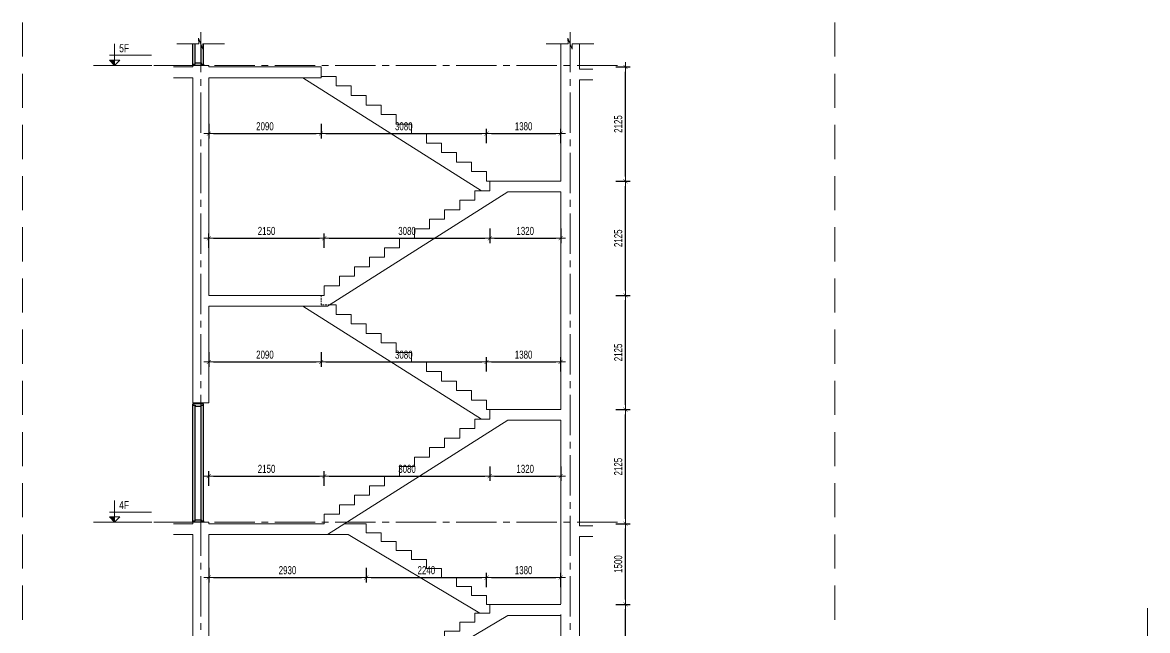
# Model space of a CAD drawing. Header units: millimetres. Extents: x -179076 to 152218, y -28646 to 38481.
# Drawn here: x 126039 to 146980, y -6360 to 4954 of the extents above; entities that cross this region are included whole.
import ezdxf

# ---------------------------------------------------------------- set-up
doc = ezdxf.new("R2010")
doc.units = ezdxf.units.MM
doc.linetypes.add('CENTER2', pattern=[1.125, 0.75, -0.125, 0.125, -0.125])
doc.linetypes.add('HIDDEN2', pattern=[4.7625, 3.175, -1.5875])
doc.layers.get('Defpoints').update_dxf_attribs({"color": 151, "lineweight": 9})
doc.layers.add('A-DOOR', color=4, linetype='Continuous')
doc.layers.add('DOOR', color=4, linetype='Continuous')
for name, color, linetype, lineweight in [('NDC_S_ANNO', 7, 'Continuous', 20), ('NDC_S_AXIS', 5, 'CENTER2', 13), ('NDC_S_CONTINUOUS', 3, 'Continuous', 20), ('NDC_S_DIM', 1, 'Continuous', 15), ('NDC_S_HIDDEN', 8, 'HIDDEN2', 13), ('NDC_S_SLAB', 2, 'Continuous', 20), ('NDC_S_SYMBOL', 1, 'Continuous', 15), ('NDC_S_TEXT SYMBOL', 7, 'Continuous', 20), ('NDC_S_VN TEXT', 7, 'Continuous', 20)]:
    doc.layers.add(name, color=color, linetype=linetype, lineweight=lineweight)
doc.styles.add('NDC_ANNO', font='', dxfattribs={"width": 0.8})
doc.styles.add('NDC_DIM', font='', dxfattribs={"width": 0.75})
doc.styles.get('NDC_ANNO').set_extended_font_data('Dotum')
doc.styles.get('NDC_DIM').set_extended_font_data('Dotum')
doc.dimstyles.new('NDC_dim_60', dxfattribs={"dimscale": 60, "dimtxt": 2.5, "dimasz": 1.5, "dimexe": 1.5, "dimexo": 2.5, "dimgap": 1, "dimtad": 1, "dimdec": 0, "dimzin": 0, "dimdsep": 46, "dimtxsty": 'NDC_DIM', "dimblk": 'DIMMARK', "dimcen": 0.09, "dimdle": 1.2, "dimclrd": 1, "dimclre": 1, "dimclrt": 3, "dimadec": 0, "dimazin": 0, "dimtfac": 1, "dimtdec": 0, "dimtix": 1, "dimtofl": 0, "dimtmove": 0, "dimatfit": 3, "dimfxl": 3, "dimfxlon": 1, "dimtolj": 1, "dimtzin": 0, "dimarcsym": 0})

# ---------------------------------------------------------------- blocks, each defined once
blk = doc.blocks.new('X-SECTION-2$0$X-SEC-DOO2')
at = {"layer": 'A-DOOR'}
for p, q in [((41976, 101972), (41976, 104172)), ((42021, 102017), (42021, 104127)), ((42131, 102017), (42131, 104127)), ((42176, 101972), (42176, 104172))]:
    blk.add_line(p, q, dxfattribs=at)
for points in [[(41976, 104172), (41976, 104147), (42021, 104147), (42021, 104127), (42131, 104127), (42131, 104147), (42176, 104147), (42176, 104172)], [(41976, 101972), (41976, 101997), (42021, 101997), (42021, 102017), (42131, 102017), (42131, 101997), (42176, 101997), (42176, 101972)]]:
    blk.add_lwpolyline(points, close=True, dxfattribs=at)
at = {"layer": 'Defpoints'}
blk.add_line((41976, 104192), (42176, 104192), dxfattribs=at)
blk = doc.blocks.new('kata_block_CT')
at = {"layer": 'NDC_S_ANNO'}
blk.add_hatch(color=3, dxfattribs=at).paths.add_polyline_path([(0, 1.6), (-1.61, 1.6), (0, 0)])
at = {"layer": 'NDC_S_ANNO', "ltscale": 50}
h = blk.add_hatch(dxfattribs=at)
h.set_pattern_fill('ANSI31', color=256, scale=1.406, style=0)
h.paths.add_polyline_path([(0, 1.6), (0, 0), (1.61, 1.6)])
for p, q in [((11.56, 0), (-1.64, 0)), ((-1.59, 3.14), (11.47, 3.14))]:
    blk.add_line(p, q, dxfattribs=at)
for points in [[(0, 6.69), (0, 0)], [(0, 0), (-1.61, 1.6), (0, 1.6)], [(0, 0), (1.61, 1.6), (0, 1.6)]]:
    blk.add_lwpolyline(points, dxfattribs=at)
at = {"layer": 'NDC_S_ANNO', "color": 8, "ltscale": 50}
blk.add_lwpolyline([(0, 0), (-1.61, 1.6), (0, 1.6)], dxfattribs=at)
at = {"layer": 'NDC_S_TEXT SYMBOL', "color": 3, "style": 'NDC_ANNO', "width": 0.8}
blk.add_attdef('CT', (1.41, 4.07), '', height=2.5, dxfattribs=at)
blk = doc.blocks.new('DIMMARK')
at = {"layer": 'NDC_S_DIM', "color": 1}
blk.add_line((-1.5, 0), (1, 0), dxfattribs=at)
at = {"layer": 'NDC_S_DIM', "color": 2, "const_width": 0.1}
blk.add_lwpolyline([(-0.42, -0.42), (0.42, 0.42)], dxfattribs=at)
blk = doc.blocks.new('*D1072')
at = {"layer": 'Defpoints', "color": 0, "transparency": 16777216}
for p in [(134737, -6040), (134737, -6707), (132497, -7374)]:
    blk.add_point(p, dxfattribs=at)
at = {"layer": 'NDC_S_DIM', "color": 1, "lineweight": -2, "transparency": 16777216}
for p, q in [((132497, -6887), (132497, -6617)), ((134737, -6527), (134737, -6797)), ((132587, -6707), (134647, -6707))]:
    blk.add_line(p, q, dxfattribs=at)
at = {"layer": 'NDC_S_DIM', "color": 1, "lineweight": -2, "transparency": 16777216, "xscale": 90, "yscale": 90, "zscale": 90, "rotation": 180}
blk.add_blockref('DIMMARK', (132497, -6707), dxfattribs=at)
at = {"layer": 'NDC_S_DIM', "color": 1, "lineweight": -2, "transparency": 16777216, "xscale": 90, "yscale": 90, "zscale": 90}
blk.add_blockref('DIMMARK', (134737, -6707), dxfattribs=at)
at = {"layer": 'NDC_S_DIM', "color": 3, "transparency": 16777216, "insert": (133617, -6572), "char_height": 150, "attachment_point": 5, "style": 'NDC_DIM'}
blk.add_mtext('\\A1;2240', dxfattribs=at)
blk = doc.blocks.new('*D1073')
at = {"layer": 'Defpoints', "color": 0, "transparency": 16777216}
for p in [(134737, -6040), (136057, -6083), (136057, -6707)]:
    blk.add_point(p, dxfattribs=at)
at = {"layer": 'NDC_S_DIM', "color": 1, "lineweight": -2, "transparency": 16777216}
for p, q in [((134737, -6527), (134737, -6797)), ((136057, -6527), (136057, -6797)), ((134827, -6707), (135967, -6707))]:
    blk.add_line(p, q, dxfattribs=at)
at = {"layer": 'NDC_S_DIM', "color": 1, "lineweight": -2, "transparency": 16777216, "xscale": 90, "yscale": 90, "zscale": 90, "rotation": 180}
blk.add_blockref('DIMMARK', (134737, -6707), dxfattribs=at)
at = {"layer": 'NDC_S_DIM', "color": 1, "lineweight": -2, "transparency": 16777216, "xscale": 90, "yscale": 90, "zscale": 90}
blk.add_blockref('DIMMARK', (136057, -6707), dxfattribs=at)
at = {"layer": 'NDC_S_DIM', "color": 3, "transparency": 16777216, "insert": (135397, -6572), "char_height": 150, "attachment_point": 5, "style": 'NDC_DIM'}
blk.add_mtext('\\A1;1320', dxfattribs=at)
blk = doc.blocks.new('*D1074')
at = {"layer": 'Defpoints', "color": 0, "transparency": 16777216}
for p in [(129507, -4374), (132437, -4374), (132437, -5374)]:
    blk.add_point(p, dxfattribs=at)
at = {"layer": 'NDC_S_DIM', "color": 1, "lineweight": -2, "transparency": 16777216}
for p, q in [((129507, -5194), (129507, -5464)), ((132437, -5194), (132437, -5464)), ((129597, -5374), (132347, -5374))]:
    blk.add_line(p, q, dxfattribs=at)
at = {"layer": 'NDC_S_DIM', "color": 1, "lineweight": -2, "transparency": 16777216, "xscale": 90, "yscale": 90, "zscale": 90, "rotation": 180}
blk.add_blockref('DIMMARK', (129507, -5374), dxfattribs=at)
at = {"layer": 'NDC_S_DIM', "color": 1, "lineweight": -2, "transparency": 16777216, "xscale": 90, "yscale": 90, "zscale": 90}
blk.add_blockref('DIMMARK', (132437, -5374), dxfattribs=at)
at = {"layer": 'NDC_S_DIM', "color": 3, "transparency": 16777216, "insert": (130972, -5239), "char_height": 150, "attachment_point": 5, "style": 'NDC_DIM'}
blk.add_mtext('\\A1;2930', dxfattribs=at)
blk = doc.blocks.new('*D1075')
at = {"layer": 'Defpoints', "color": 0, "transparency": 16777216}
for p in [(132437, -4374), (134677, -5374), (134677, -5874)]:
    blk.add_point(p, dxfattribs=at)
at = {"layer": 'NDC_S_DIM', "color": 1, "lineweight": -2, "transparency": 16777216}
for p, q in [((132437, -5194), (132437, -5464)), ((132527, -5374), (134587, -5374)), ((134677, -5554), (134677, -5284))]:
    blk.add_line(p, q, dxfattribs=at)
at = {"layer": 'NDC_S_DIM', "color": 1, "lineweight": -2, "transparency": 16777216, "xscale": 90, "yscale": 90, "zscale": 90, "rotation": 180}
blk.add_blockref('DIMMARK', (132437, -5374), dxfattribs=at)
at = {"layer": 'NDC_S_DIM', "color": 1, "lineweight": -2, "transparency": 16777216, "xscale": 90, "yscale": 90, "zscale": 90}
blk.add_blockref('DIMMARK', (134677, -5374), dxfattribs=at)
at = {"layer": 'NDC_S_DIM', "color": 3, "transparency": 16777216, "insert": (133557, -5239), "char_height": 150, "attachment_point": 5, "style": 'NDC_DIM'}
blk.add_mtext('\\A1;2240', dxfattribs=at)
blk = doc.blocks.new('*D1076')
at = {"layer": 'Defpoints', "color": 0, "transparency": 16777216}
for p in [(136057, -5374), (134677, -5874), (136057, -5874)]:
    blk.add_point(p, dxfattribs=at)
at = {"layer": 'NDC_S_DIM', "color": 1, "lineweight": -2, "transparency": 16777216}
for p, q in [((134677, -5554), (134677, -5284)), ((134767, -5374), (135967, -5374)), ((136057, -5554), (136057, -5284))]:
    blk.add_line(p, q, dxfattribs=at)
at = {"layer": 'NDC_S_DIM', "color": 1, "lineweight": -2, "transparency": 16777216, "xscale": 90, "yscale": 90, "zscale": 90, "rotation": 180}
blk.add_blockref('DIMMARK', (134677, -5374), dxfattribs=at)
at = {"layer": 'NDC_S_DIM', "color": 1, "lineweight": -2, "transparency": 16777216, "xscale": 90, "yscale": 90, "zscale": 90}
blk.add_blockref('DIMMARK', (136057, -5374), dxfattribs=at)
at = {"layer": 'NDC_S_DIM', "color": 3, "transparency": 16777216, "insert": (135367, -5239), "char_height": 150, "attachment_point": 5, "style": 'NDC_DIM'}
blk.add_mtext('\\A1;1380', dxfattribs=at)
blk = doc.blocks.new('*D1077')
at = {"layer": 'Defpoints', "color": 0, "transparency": 16777216}
for p in [(131657, -3488), (129507, -4374), (131657, -4374)]:
    blk.add_point(p, dxfattribs=at)
at = {"layer": 'NDC_S_DIM', "color": 1, "lineweight": -2, "transparency": 16777216}
for p, q in [((129507, -3668), (129507, -3398)), ((129597, -3488), (131567, -3488)), ((131657, -3668), (131657, -3398))]:
    blk.add_line(p, q, dxfattribs=at)
at = {"layer": 'NDC_S_DIM', "color": 1, "lineweight": -2, "transparency": 16777216, "xscale": 90, "yscale": 90, "zscale": 90, "rotation": 180}
blk.add_blockref('DIMMARK', (129507, -3488), dxfattribs=at)
at = {"layer": 'NDC_S_DIM', "color": 1, "lineweight": -2, "transparency": 16777216, "xscale": 90, "yscale": 90, "zscale": 90}
blk.add_blockref('DIMMARK', (131657, -3488), dxfattribs=at)
at = {"layer": 'NDC_S_DIM', "color": 3, "transparency": 16777216, "insert": (130582, -3353), "char_height": 150, "attachment_point": 5, "style": 'NDC_DIM'}
blk.add_mtext('\\A1;2150', dxfattribs=at)
blk = doc.blocks.new('*D1078')
at = {"layer": 'Defpoints', "color": 0, "transparency": 16777216}
for p in [(134737, -2426), (134737, -3488), (131657, -4374)]:
    blk.add_point(p, dxfattribs=at)
at = {"layer": 'NDC_S_DIM', "color": 1, "lineweight": -2, "transparency": 16777216}
for p, q in [((134737, -3308), (134737, -3578)), ((131657, -3668), (131657, -3398)), ((131747, -3488), (134647, -3488))]:
    blk.add_line(p, q, dxfattribs=at)
at = {"layer": 'NDC_S_DIM', "color": 1, "lineweight": -2, "transparency": 16777216, "xscale": 90, "yscale": 90, "zscale": 90, "rotation": 180}
blk.add_blockref('DIMMARK', (131657, -3488), dxfattribs=at)
at = {"layer": 'NDC_S_DIM', "color": 1, "lineweight": -2, "transparency": 16777216, "xscale": 90, "yscale": 90, "zscale": 90}
blk.add_blockref('DIMMARK', (134737, -3488), dxfattribs=at)
at = {"layer": 'NDC_S_DIM', "color": 3, "transparency": 16777216, "insert": (133197, -3353), "char_height": 150, "attachment_point": 5, "style": 'NDC_DIM'}
blk.add_mtext('\\A1;3080', dxfattribs=at)
blk = doc.blocks.new('*D1079')
at = {"layer": 'Defpoints', "color": 0, "transparency": 16777216}
for p in [(134737, -2426), (136057, -2449), (136057, -3488)]:
    blk.add_point(p, dxfattribs=at)
at = {"layer": 'NDC_S_DIM', "color": 1, "lineweight": -2, "transparency": 16777216}
for p, q in [((134737, -3308), (134737, -3578)), ((136057, -3308), (136057, -3578)), ((134827, -3488), (135967, -3488))]:
    blk.add_line(p, q, dxfattribs=at)
at = {"layer": 'NDC_S_DIM', "color": 1, "lineweight": -2, "transparency": 16777216, "xscale": 90, "yscale": 90, "zscale": 90, "rotation": 180}
blk.add_blockref('DIMMARK', (134737, -3488), dxfattribs=at)
at = {"layer": 'NDC_S_DIM', "color": 1, "lineweight": -2, "transparency": 16777216, "xscale": 90, "yscale": 90, "zscale": 90}
blk.add_blockref('DIMMARK', (136057, -3488), dxfattribs=at)
at = {"layer": 'NDC_S_DIM', "color": 3, "transparency": 16777216, "insert": (135397, -3353), "char_height": 150, "attachment_point": 5, "style": 'NDC_DIM'}
blk.add_mtext('\\A1;1320', dxfattribs=at)
blk = doc.blocks.new('*D1080')
at = {"layer": 'Defpoints', "color": 0, "transparency": 16777216}
for p in [(129507, -124), (131597, -124), (131597, -1363)]:
    blk.add_point(p, dxfattribs=at)
at = {"layer": 'NDC_S_DIM', "color": 1, "lineweight": -2, "transparency": 16777216}
for p, q in [((129507, -1183), (129507, -1453)), ((131597, -1183), (131597, -1453)), ((129597, -1363), (131507, -1363))]:
    blk.add_line(p, q, dxfattribs=at)
at = {"layer": 'NDC_S_DIM', "color": 1, "lineweight": -2, "transparency": 16777216, "xscale": 90, "yscale": 90, "zscale": 90, "rotation": 180}
blk.add_blockref('DIMMARK', (129507, -1363), dxfattribs=at)
at = {"layer": 'NDC_S_DIM', "color": 1, "lineweight": -2, "transparency": 16777216, "xscale": 90, "yscale": 90, "zscale": 90}
blk.add_blockref('DIMMARK', (131597, -1363), dxfattribs=at)
at = {"layer": 'NDC_S_DIM', "color": 3, "transparency": 16777216, "insert": (130552, -1228), "char_height": 150, "attachment_point": 5, "style": 'NDC_DIM'}
blk.add_mtext('\\A1;2090', dxfattribs=at)
blk = doc.blocks.new('*D1081')
at = {"layer": 'Defpoints', "color": 0, "transparency": 16777216}
for p in [(131597, -124), (134677, -1363), (134677, -2249)]:
    blk.add_point(p, dxfattribs=at)
at = {"layer": 'NDC_S_DIM', "color": 1, "lineweight": -2, "transparency": 16777216}
for p, q in [((131597, -1183), (131597, -1453)), ((131687, -1363), (134587, -1363)), ((134677, -1543), (134677, -1273))]:
    blk.add_line(p, q, dxfattribs=at)
at = {"layer": 'NDC_S_DIM', "color": 1, "lineweight": -2, "transparency": 16777216, "xscale": 90, "yscale": 90, "zscale": 90, "rotation": 180}
blk.add_blockref('DIMMARK', (131597, -1363), dxfattribs=at)
at = {"layer": 'NDC_S_DIM', "color": 1, "lineweight": -2, "transparency": 16777216, "xscale": 90, "yscale": 90, "zscale": 90}
blk.add_blockref('DIMMARK', (134677, -1363), dxfattribs=at)
at = {"layer": 'NDC_S_DIM', "color": 3, "transparency": 16777216, "insert": (133137, -1228), "char_height": 150, "attachment_point": 5, "style": 'NDC_DIM'}
blk.add_mtext('\\A1;3080', dxfattribs=at)
blk = doc.blocks.new('*D1082')
at = {"layer": 'Defpoints', "color": 0, "transparency": 16777216}
for p in [(136057, -1363), (134677, -2249), (136057, -2249)]:
    blk.add_point(p, dxfattribs=at)
at = {"layer": 'NDC_S_DIM', "color": 1, "lineweight": -2, "transparency": 16777216}
for p, q in [((134677, -1543), (134677, -1273)), ((134767, -1363), (135967, -1363)), ((136057, -1543), (136057, -1273))]:
    blk.add_line(p, q, dxfattribs=at)
at = {"layer": 'NDC_S_DIM', "color": 1, "lineweight": -2, "transparency": 16777216, "xscale": 90, "yscale": 90, "zscale": 90, "rotation": 180}
blk.add_blockref('DIMMARK', (134677, -1363), dxfattribs=at)
at = {"layer": 'NDC_S_DIM', "color": 1, "lineweight": -2, "transparency": 16777216, "xscale": 90, "yscale": 90, "zscale": 90}
blk.add_blockref('DIMMARK', (136057, -1363), dxfattribs=at)
at = {"layer": 'NDC_S_DIM', "color": 3, "transparency": 16777216, "insert": (135367, -1228), "char_height": 150, "attachment_point": 5, "style": 'NDC_DIM'}
blk.add_mtext('\\A1;1380', dxfattribs=at)
blk = doc.blocks.new('*D1083')
at = {"layer": 'Defpoints', "color": 0, "transparency": 16777216}
for p in [(131657, 939), (129507, -124), (131657, -124)]:
    blk.add_point(p, dxfattribs=at)
at = {"layer": 'NDC_S_DIM', "color": 1, "lineweight": -2, "transparency": 16777216}
for p, q in [((129507, 759), (129507, 1029)), ((129597, 939), (131567, 939)), ((131657, 759), (131657, 1029))]:
    blk.add_line(p, q, dxfattribs=at)
at = {"layer": 'NDC_S_DIM', "color": 1, "lineweight": -2, "transparency": 16777216, "xscale": 90, "yscale": 90, "zscale": 90, "rotation": 180}
blk.add_blockref('DIMMARK', (129507, 939), dxfattribs=at)
at = {"layer": 'NDC_S_DIM', "color": 1, "lineweight": -2, "transparency": 16777216, "xscale": 90, "yscale": 90, "zscale": 90}
blk.add_blockref('DIMMARK', (131657, 939), dxfattribs=at)
at = {"layer": 'NDC_S_DIM', "color": 3, "transparency": 16777216, "insert": (130582, 1074), "char_height": 150, "attachment_point": 5, "style": 'NDC_DIM'}
blk.add_mtext('\\A1;2150', dxfattribs=at)
blk = doc.blocks.new('*D1084')
at = {"layer": 'Defpoints', "color": 0, "transparency": 16777216}
for p in [(134737, 1824), (134737, 939), (131657, -124)]:
    blk.add_point(p, dxfattribs=at)
at = {"layer": 'NDC_S_DIM', "color": 1, "lineweight": -2, "transparency": 16777216}
for p, q in [((134737, 1119), (134737, 849)), ((131657, 759), (131657, 1029)), ((131747, 939), (134647, 939))]:
    blk.add_line(p, q, dxfattribs=at)
at = {"layer": 'NDC_S_DIM', "color": 1, "lineweight": -2, "transparency": 16777216, "xscale": 90, "yscale": 90, "zscale": 90, "rotation": 180}
blk.add_blockref('DIMMARK', (131657, 939), dxfattribs=at)
at = {"layer": 'NDC_S_DIM', "color": 1, "lineweight": -2, "transparency": 16777216, "xscale": 90, "yscale": 90, "zscale": 90}
blk.add_blockref('DIMMARK', (134737, 939), dxfattribs=at)
at = {"layer": 'NDC_S_DIM', "color": 3, "transparency": 16777216, "insert": (133197, 1074), "char_height": 150, "attachment_point": 5, "style": 'NDC_DIM'}
blk.add_mtext('\\A1;3080', dxfattribs=at)
blk = doc.blocks.new('*D1085')
at = {"layer": 'Defpoints', "color": 0, "transparency": 16777216}
for p in [(134737, 1824), (136057, 1801), (136057, 939)]:
    blk.add_point(p, dxfattribs=at)
at = {"layer": 'NDC_S_DIM', "color": 1, "lineweight": -2, "transparency": 16777216}
for p, q in [((134737, 1119), (134737, 849)), ((136057, 1119), (136057, 849)), ((134827, 939), (135967, 939))]:
    blk.add_line(p, q, dxfattribs=at)
at = {"layer": 'NDC_S_DIM', "color": 1, "lineweight": -2, "transparency": 16777216, "xscale": 90, "yscale": 90, "zscale": 90, "rotation": 180}
blk.add_blockref('DIMMARK', (134737, 939), dxfattribs=at)
at = {"layer": 'NDC_S_DIM', "color": 1, "lineweight": -2, "transparency": 16777216, "xscale": 90, "yscale": 90, "zscale": 90}
blk.add_blockref('DIMMARK', (136057, 939), dxfattribs=at)
at = {"layer": 'NDC_S_DIM', "color": 3, "transparency": 16777216, "insert": (135397, 1074), "char_height": 150, "attachment_point": 5, "style": 'NDC_DIM'}
blk.add_mtext('\\A1;1320', dxfattribs=at)
blk = doc.blocks.new('*D1086')
at = {"layer": 'Defpoints', "color": 0, "transparency": 16777216}
for p in [(129507, 4126), (131597, 4126), (131597, 2887)]:
    blk.add_point(p, dxfattribs=at)
at = {"layer": 'NDC_S_DIM', "color": 1, "lineweight": -2, "transparency": 16777216}
for p, q in [((129507, 3067), (129507, 2797)), ((131597, 3067), (131597, 2797)), ((129597, 2887), (131507, 2887))]:
    blk.add_line(p, q, dxfattribs=at)
at = {"layer": 'NDC_S_DIM', "color": 1, "lineweight": -2, "transparency": 16777216, "xscale": 90, "yscale": 90, "zscale": 90, "rotation": 180}
blk.add_blockref('DIMMARK', (129507, 2887), dxfattribs=at)
at = {"layer": 'NDC_S_DIM', "color": 1, "lineweight": -2, "transparency": 16777216, "xscale": 90, "yscale": 90, "zscale": 90}
blk.add_blockref('DIMMARK', (131597, 2887), dxfattribs=at)
at = {"layer": 'NDC_S_DIM', "color": 3, "transparency": 16777216, "insert": (130552, 3022), "char_height": 150, "attachment_point": 5, "style": 'NDC_DIM'}
blk.add_mtext('\\A1;2090', dxfattribs=at)
blk = doc.blocks.new('*D1087')
at = {"layer": 'Defpoints', "color": 0, "transparency": 16777216}
for p in [(131597, 4126), (134677, 2887), (134677, 2001)]:
    blk.add_point(p, dxfattribs=at)
at = {"layer": 'NDC_S_DIM', "color": 1, "lineweight": -2, "transparency": 16777216}
for p, q in [((131597, 3067), (131597, 2797)), ((134677, 2707), (134677, 2977)), ((131687, 2887), (134587, 2887))]:
    blk.add_line(p, q, dxfattribs=at)
at = {"layer": 'NDC_S_DIM', "color": 1, "lineweight": -2, "transparency": 16777216, "xscale": 90, "yscale": 90, "zscale": 90, "rotation": 180}
blk.add_blockref('DIMMARK', (131597, 2887), dxfattribs=at)
at = {"layer": 'NDC_S_DIM', "color": 1, "lineweight": -2, "transparency": 16777216, "xscale": 90, "yscale": 90, "zscale": 90}
blk.add_blockref('DIMMARK', (134677, 2887), dxfattribs=at)
at = {"layer": 'NDC_S_DIM', "color": 3, "transparency": 16777216, "insert": (133137, 3022), "char_height": 150, "attachment_point": 5, "style": 'NDC_DIM'}
blk.add_mtext('\\A1;3080', dxfattribs=at)
blk = doc.blocks.new('*D1088')
at = {"layer": 'Defpoints', "color": 0, "transparency": 16777216}
for p in [(136057, 2887), (134677, 2001), (136057, 2001)]:
    blk.add_point(p, dxfattribs=at)
at = {"layer": 'NDC_S_DIM', "color": 1, "lineweight": -2, "transparency": 16777216}
for p, q in [((134677, 2707), (134677, 2977)), ((136057, 2707), (136057, 2977)), ((134767, 2887), (135967, 2887))]:
    blk.add_line(p, q, dxfattribs=at)
at = {"layer": 'NDC_S_DIM', "color": 1, "lineweight": -2, "transparency": 16777216, "xscale": 90, "yscale": 90, "zscale": 90, "rotation": 180}
blk.add_blockref('DIMMARK', (134677, 2887), dxfattribs=at)
at = {"layer": 'NDC_S_DIM', "color": 1, "lineweight": -2, "transparency": 16777216, "xscale": 90, "yscale": 90, "zscale": 90}
blk.add_blockref('DIMMARK', (136057, 2887), dxfattribs=at)
at = {"layer": 'NDC_S_DIM', "color": 3, "transparency": 16777216, "insert": (135367, 3022), "char_height": 150, "attachment_point": 5, "style": 'NDC_DIM'}
blk.add_mtext('\\A1;1380', dxfattribs=at)
blk = doc.blocks.new('*D1310')
at = {"layer": 'Defpoints', "color": 0, "transparency": 16777216}
for p in [(134677, -5874), (137263, -5874), (132497, -7374)]:
    blk.add_point(p, dxfattribs=at)
at = {"layer": 'NDC_S_DIM', "color": 1, "lineweight": -2, "transparency": 16777216}
for p, q in [((137083, -5874), (137353, -5874)), ((137263, -7284), (137263, -5964)), ((137083, -7374), (137353, -7374))]:
    blk.add_line(p, q, dxfattribs=at)
at = {"layer": 'NDC_S_DIM', "color": 1, "lineweight": -2, "transparency": 16777216, "xscale": 90, "yscale": 90, "zscale": 90}
for p, rotation in [((137263, -5874), 90), ((137263, -7374), 270)]:
    blk.add_blockref('DIMMARK', p, dxfattribs=dict(at, rotation=rotation))
at = {"layer": 'NDC_S_DIM', "color": 3, "transparency": 16777216, "insert": (137128, -6624), "char_height": 150, "attachment_point": 5, "rotation": 90, "style": 'NDC_DIM'}
blk.add_mtext('\\A1;1500', dxfattribs=at)
blk = doc.blocks.new('*D1311')
at = {"layer": 'Defpoints', "color": 0, "transparency": 16777216}
for p in [(131657, -4374), (137263, -4374), (134677, -5874)]:
    blk.add_point(p, dxfattribs=at)
at = {"layer": 'NDC_S_DIM', "color": 1, "lineweight": -2, "transparency": 16777216}
for p, q in [((137083, -4374), (137353, -4374)), ((137263, -5784), (137263, -4464)), ((137083, -5874), (137353, -5874))]:
    blk.add_line(p, q, dxfattribs=at)
at = {"layer": 'NDC_S_DIM', "color": 1, "lineweight": -2, "transparency": 16777216, "xscale": 90, "yscale": 90, "zscale": 90}
for p, rotation in [((137263, -4374), 90), ((137263, -5874), 270)]:
    blk.add_blockref('DIMMARK', p, dxfattribs=dict(at, rotation=rotation))
at = {"layer": 'NDC_S_DIM', "color": 3, "transparency": 16777216, "insert": (137128, -5124), "char_height": 150, "attachment_point": 5, "rotation": 90, "style": 'NDC_DIM'}
blk.add_mtext('\\A1;1500', dxfattribs=at)
blk = doc.blocks.new('*D1312')
at = {"layer": 'Defpoints', "color": 0, "transparency": 16777216}
for p in [(134677, -2249), (137263, -2249), (131657, -4374)]:
    blk.add_point(p, dxfattribs=at)
at = {"layer": 'NDC_S_DIM', "color": 1, "lineweight": -2, "transparency": 16777216}
for p, q in [((137083, -2249), (137353, -2249)), ((137263, -4284), (137263, -2339)), ((137083, -4374), (137353, -4374))]:
    blk.add_line(p, q, dxfattribs=at)
at = {"layer": 'NDC_S_DIM', "color": 1, "lineweight": -2, "transparency": 16777216, "xscale": 90, "yscale": 90, "zscale": 90}
for p, rotation in [((137263, -2249), 90), ((137263, -4374), 270)]:
    blk.add_blockref('DIMMARK', p, dxfattribs=dict(at, rotation=rotation))
at = {"layer": 'NDC_S_DIM', "color": 3, "transparency": 16777216, "insert": (137128, -3311), "char_height": 150, "attachment_point": 5, "rotation": 90, "style": 'NDC_DIM'}
blk.add_mtext('\\A1;2125', dxfattribs=at)
blk = doc.blocks.new('*D1313')
at = {"layer": 'Defpoints', "color": 0, "transparency": 16777216}
for p in [(131657, -124), (137263, -124), (134677, -2249)]:
    blk.add_point(p, dxfattribs=at)
at = {"layer": 'NDC_S_DIM', "color": 1, "lineweight": -2, "transparency": 16777216}
for p, q in [((137083, -124), (137353, -124)), ((137263, -2159), (137263, -214)), ((137083, -2249), (137353, -2249))]:
    blk.add_line(p, q, dxfattribs=at)
at = {"layer": 'NDC_S_DIM', "color": 1, "lineweight": -2, "transparency": 16777216, "xscale": 90, "yscale": 90, "zscale": 90}
for p, rotation in [((137263, -124), 90), ((137263, -2249), 270)]:
    blk.add_blockref('DIMMARK', p, dxfattribs=dict(at, rotation=rotation))
at = {"layer": 'NDC_S_DIM', "color": 3, "transparency": 16777216, "insert": (137128, -1186), "char_height": 150, "attachment_point": 5, "rotation": 90, "style": 'NDC_DIM'}
blk.add_mtext('\\A1;2125', dxfattribs=at)
blk = doc.blocks.new('*D1314')
at = {"layer": 'Defpoints', "color": 0, "transparency": 16777216}
for p in [(134677, 2001), (137263, 2001), (131657, -124)]:
    blk.add_point(p, dxfattribs=at)
at = {"layer": 'NDC_S_DIM', "color": 1, "lineweight": -2, "transparency": 16777216}
for p, q in [((137083, 2001), (137353, 2001)), ((137263, -34), (137263, 1911)), ((137083, -124), (137353, -124))]:
    blk.add_line(p, q, dxfattribs=at)
at = {"layer": 'NDC_S_DIM', "color": 1, "lineweight": -2, "transparency": 16777216, "xscale": 90, "yscale": 90, "zscale": 90}
for p, rotation in [((137263, 2001), 90), ((137263, -124), 270)]:
    blk.add_blockref('DIMMARK', p, dxfattribs=dict(at, rotation=rotation))
at = {"layer": 'NDC_S_DIM', "color": 3, "transparency": 16777216, "insert": (137128, 939), "char_height": 150, "attachment_point": 5, "rotation": 90, "style": 'NDC_DIM'}
blk.add_mtext('\\A1;2125', dxfattribs=at)
blk = doc.blocks.new('*D1315')
at = {"layer": 'Defpoints', "color": 0, "transparency": 16777216}
for p in [(131597, 4126), (137263, 4126), (134677, 2001)]:
    blk.add_point(p, dxfattribs=at)
at = {"layer": 'NDC_S_DIM', "color": 1, "lineweight": -2, "transparency": 16777216}
for p, q in [((137083, 4126), (137353, 4126)), ((137263, 2091), (137263, 4036)), ((137083, 2001), (137353, 2001))]:
    blk.add_line(p, q, dxfattribs=at)
at = {"layer": 'NDC_S_DIM', "color": 1, "lineweight": -2, "transparency": 16777216, "xscale": 90, "yscale": 90, "zscale": 90}
for p, rotation in [((137263, 4126), 90), ((137263, 2001), 270)]:
    blk.add_blockref('DIMMARK', p, dxfattribs=dict(at, rotation=rotation))
at = {"layer": 'NDC_S_DIM', "color": 3, "transparency": 16777216, "insert": (137128, 3064), "char_height": 150, "attachment_point": 5, "rotation": 90, "style": 'NDC_DIM'}
blk.add_mtext('\\A1;2125', dxfattribs=at)

msp = doc.modelspace()

# ---------------------------------------------------------------- linework, layer by layer
at = {"layer": 'A-DOOR'}
for p, q in [((129207.4, 4156.2), (129207.4, 4559.6)), ((129252.4, 4201.2), (129252.4, 4559.6)), ((129362.4, 4201.2), (129362.4, 4547.1)), ((129407.4, 4156.2), (129407.4, 4559.6))]:
    msp.add_line(p, q, dxfattribs=at)
msp.add_lwpolyline([(129207.4, 4156.2), (129207.4, 4181.2), (129252.4, 4181.2), (129252.4, 4201.2), (129362.4, 4201.2), (129362.4, 4181.2), (129407.4, 4181.2), (129407.4, 4156.2)], close=True, dxfattribs=at)
at = {"layer": 'NDC_S_AXIS', "ltscale": 1000}
for p, q in [((129357.4, 4776.6), (129357.4, -27900.1)), ((136232.4, 4776.6), (136232.4, -27900.1)), ((137112, 4156.2), (127350.6, 4156.2)), ((137112, -4343.8), (127350.6, -4343.8)), ((146979.9, -25703.9), (146979.9, -5941.9))]:
    msp.add_line(p, q, dxfattribs=at)
at = {"layer": 'NDC_S_CONTINUOUS'}
for p, q in [((134583.3, 1824.1), (131259.5, 3926.2)), ((134583.3, -2425.9), (131259.5, -323.8)), ((131715.4, -4573.8), (132102.7, -4573.8)), ((134550.7, -6040.4), (132102.1, -4573.8))]:
    msp.add_line(p, q, dxfattribs=at)
for points in [[(134737.4, 2001.2), (134677.4, 2001.2), (134677.4, 2178.3), (134397.4, 2178.3), (134397.4, 2355.4), (134117.4, 2355.4), (134117.4, 2532.5), (133837.4, 2532.5), (133837.4, 2709.6), (133557.4, 2709.6), (133557.4, 2886.6), (133277.4, 2886.6), (133277.4, 3063.7), (132997.4, 3063.7), (132997.4, 3240.8), (132717.4, 3240.8), (132717.4, 3417.9), (132437.4, 3417.9), (132437.4, 3595), (132157.4, 3595), (132157.4, 3772.1), (131877.4, 3772.1), (131877.4, 3949.1), (131597.4, 3949.1)], [(134737.4, -2248.8), (134677.4, -2248.8), (134677.4, -2071.7), (134397.4, -2071.7), (134397.4, -1894.6), (134117.4, -1894.6), (134117.4, -1717.5), (133837.4, -1717.5), (133837.4, -1540.4), (133557.4, -1540.4), (133557.4, -1363.4), (133277.4, -1363.4), (133277.4, -1186.3), (132997.4, -1186.3), (132997.4, -1009.2), (132717.4, -1009.2), (132717.4, -832.1), (132437.4, -832.1), (132437.4, -655), (132157.4, -655), (132157.4, -477.9), (131877.4, -477.9), (131877.4, -300.9), (131751.6, -300.9)], [(134737.4, -5873.8), (134677.4, -5873.8), (134677.4, -5707.1), (134397.4, -5707.1), (134397.4, -5540.4), (134117.4, -5540.4), (134117.4, -5373.8), (133837.4, -5373.8), (133837.4, -5207.1), (133557.4, -5207.1), (133557.4, -5040.4), (133277.4, -5040.4), (133277.4, -4873.8), (132997.4, -4873.8), (132997.4, -4707.1), (132717.4, -4707.1), (132717.4, -4540.4), (132437.4, -4540.4), (132437.4, -4373.8), (132031.6, -4373.8)]]:
    msp.add_lwpolyline(points, dxfattribs=at)
at = {"layer": 'NDC_S_HIDDEN', "ltscale": 200}
for p, q in [((126039.4, 4953.6), (126039.4, -28646.4)), ((141160.9, 4953.6), (141160.9, -28646.4))]:
    msp.add_line(p, q, dxfattribs=at)
at = {"layer": 'NDC_S_HIDDEN', "ltscale": 10}
msp.add_lwpolyline([(131751.6, -300.9), (131597.4, -300.9), (131597.4, -123.8)], dxfattribs=at)
at = {"layer": 'NDC_S_SLAB'}
for p, q in [((136057.4, 4559.6), (136057.4, 2001.2)), ((136407.4, 4559.6), (136407.4, 4086.2)), ((128853.1, 4126.2), (129207.4, 4126.2)), ((129207.4, 4156.2), (129207.4, 4126.2)), ((129507.4, 4156.2), (129207.4, 4156.2)), ((129507.4, 4156.2), (129507.4, 4126.2)), ((129507.4, 4126.2), (131597.4, 4126.2)), ((131597.4, 4126.2), (131597.4, 3926.2)), ((136652.5, 4086.2), (136407.4, 4086.2)), ((128853.1, 3926.2), (129207.4, 3926.2)), ((129207.4, 3926.2), (129207.4, -2123.8)), ((129507.4, 3926.2), (129507.4, -123.8)), ((129507.4, 3926.2), (131597.4, 3926.2)), ((136407.4, 3886.2), (136407.4, -4413.8)), ((136652.5, 3886.2), (136407.4, 3886.2)), ((136057.4, 1801.2), (136057.4, -2248.8)), ((129507.4, -323.8), (129507.4, -2123.8)), ((129207.4, -2123.8), (129507.4, -2123.8)), ((136057.4, -2448.8), (136057.4, -5864.4)), ((128853.1, -4373.8), (129207.4, -4373.8)), ((129207.4, -4343.8), (129207.4, -4373.8)), ((129507.4, -4343.8), (129207.4, -4343.8)), ((129507.4, -4343.8), (129507.4, -4373.8)), ((128853.1, -4573.8), (129207.4, -4573.8)), ((129207.4, -4573.8), (129207.4, -8123.8)), ((129507.4, -4573.8), (129507.4, -7373.8)), ((136652.5, -4413.8), (136407.4, -4413.8)), ((136407.4, -4613.8), (136407.4, -10413.8)), ((136652.5, -4613.8), (136407.4, -4613.8))]:
    msp.add_line(p, q, dxfattribs=at)
for points in [[(129507.4, -123.8), (131657.4, -123.8), (131657.4, 53.3), (131937.4, 53.3), (131937.4, 230.4), (132217.4, 230.4), (132217.4, 407.5), (132497.4, 407.5), (132497.4, 584.6), (132777.4, 584.6), (132777.4, 761.6), (133057.4, 761.6), (133057.4, 938.7), (133337.4, 938.7), (133337.4, 1115.8), (133617.4, 1115.8), (133617.4, 1292.9), (133897.4, 1292.9), (133897.4, 1470), (134177.4, 1470), (134177.4, 1647.1), (134457.4, 1647.1), (134457.4, 1824.1), (134737.4, 1824.1), (134737.4, 2001.2), (136057.4, 2001.2)], [(129507.4, -323.8), (131715.4, -323.8), (135075.4, 1801.2), (136057.4, 1801.2)], [(129507.4, -4373.8), (131657.4, -4373.8), (131657.4, -4196.7), (131937.4, -4196.7), (131937.4, -4019.6), (132217.4, -4019.6), (132217.4, -3842.5), (132497.4, -3842.5), (132497.4, -3665.4), (132777.4, -3665.4), (132777.4, -3488.4), (133057.4, -3488.4), (133057.4, -3311.3), (133337.4, -3311.3), (133337.4, -3134.2), (133617.4, -3134.2), (133617.4, -2957.1), (133897.4, -2957.1), (133897.4, -2780), (134177.4, -2780), (134177.4, -2602.9), (134457.4, -2602.9), (134457.4, -2425.9), (134737.4, -2425.9), (134737.4, -2248.8), (136057.4, -2248.8)], [(129507.4, -4573.8), (131715.4, -4573.8), (135075.4, -2448.8), (136057.4, -2448.8)], [(129507.4, -7373.8), (132497.4, -7373.8), (132497.4, -7207.1), (132777.4, -7207.1), (132777.4, -7040.4), (133057.4, -7040.4), (133057.4, -6873.8), (133337.4, -6873.8), (133337.4, -6707.1), (133617.4, -6707.1), (133617.4, -6540.4), (133897.4, -6540.4), (133897.4, -6373.8), (134177.4, -6373.8), (134177.4, -6207.1), (134457.4, -6207.1), (134457.4, -6040.4), (134737.4, -6040.4), (134737.4, -5873.8), (136057.4, -5873.8)], [(129507.4, -10373.8), (132497.4, -10373.8), (132497.4, -10207.1), (132777.4, -10207.1), (132777.4, -10040.4), (133057.4, -10040.4), (133057.4, -9873.8), (133337.4, -9873.8), (133337.4, -9707.1), (133617.4, -9707.1), (133617.4, -9540.4), (133897.4, -9540.4), (133897.4, -9373.8), (134177.4, -9373.8), (134177.4, -9207.1), (134457.4, -9207.1), (134457.4, -9040.4), (134737.4, -9040.4), (134737.4, -8873.8), (136057.4, -8873.8), (136057.4, -6064.4)], [(129507.4, -7573.8), (132552.2, -7573.8), (135072.2, -6083.2), (136057.4, -6083.2)]]:
    msp.add_lwpolyline(points, dxfattribs=at)
at = {"layer": 'NDC_S_SYMBOL'}
for points in [[(128910, 4559.6), (129319.6, 4559.6), (129317.4, 4659.6), (129397.4, 4459.6), (129395.3, 4559.6), (129801.5, 4559.6)], [(135785, 4559.6), (136194.6, 4559.6), (136192.4, 4659.6), (136272.4, 4459.6), (136270.3, 4559.6), (136676.5, 4559.6)]]:
    msp.add_lwpolyline(points, dxfattribs=at)

# ---------------------------------------------------------------- block references
at = {"layer": 'DOOR'}
msp.add_blockref('X-SECTION-2$0$X-SEC-DOO2', (87231.8, -106315.6), dxfattribs=at)
at = {"layer": 'NDC_S_VN TEXT', "xscale": 60, "yscale": 60, "zscale": 60}
for p, values in [((127754.8, 4156.2), {'CT': '5F'}), ((127754.8, -4343.8), {'CT': '4F'})]:
    msp.add_blockref('kata_block_CT', p, dxfattribs=at).add_auto_attribs(values)

# ---------------------------------------------------------------- dimensions: what is measured, and where the dimension line sits
at = {"layer": 'NDC_S_DIM'}
for base, p1, p2, picture, middle in [((137263.2, 4126.2), (134677.4, 2001.2), (131597.4, 4126.2), '*D1315', (137128.1, 3063.7)), ((137263.2, 2001.2), (131657.4, -123.8), (134677.4, 2001.2), '*D1314', (137128.1, 938.7)), ((137263.2, -123.8), (134677.4, -2248.8), (131657.4, -123.8), '*D1313', (137128.1, -1186.3)), ((137263.2, -2248.8), (131657.4, -4373.8), (134677.4, -2248.8), '*D1312', (137128.1, -3311.3)), ((137263.2, -4373.8), (134677.4, -5873.8), (131657.4, -4373.8), '*D1311', (137128.1, -5123.8)), ((137263.2, -5873.8), (132497.4, -7373.8), (134677.4, -5873.8), '*D1310', (137128.1, -6623.8))]:
    dim = msp.add_linear_dim(base=base, p1=p1, p2=p2, angle=90, dimstyle='NDC_dim_60', override={"dimtmove": 1}, dxfattribs=at)
    dim.commit()
    dim.dimension.update_dxf_attribs({"geometry": picture, "text_midpoint": middle})
for base, p1, p2, picture, middle in [((131597.4, 2886.6), (129507.4, 4126.2), (131597.4, 4126.2), '*D1086', (130552.4, 3021.7)), ((131657.4, 938.7), (129507.4, -123.8), (131657.4, -123.8), '*D1083', (130582.4, 1073.8)), ((131597.4, -1363.4), (129507.4, -123.8), (131597.4, -123.8), '*D1080', (130552.4, -1228.3)), ((131657.4, -3488.4), (129507.4, -4373.8), (131657.4, -4373.8), '*D1077', (130582.4, -3353.3)), ((132437.4, -5373.8), (129507.4, -4373.8), (132437.4, -4373.8), '*D1074', (130972.4, -5238.7))]:
    dim = msp.add_linear_dim(base=base, p1=p1, p2=p2, dimstyle='NDC_dim_60', dxfattribs=at)
    dim.commit()
    dim.dimension.update_dxf_attribs({"geometry": picture, "text_midpoint": middle})
for base, p1, p2, picture, middle in [((134677.4, 2886.6), (131597.4, 4126.2), (134677.4, 2001.2), '*D1087', (133137.4, 3021.7)), ((136057.4, 2886.6), (134677.4, 2001.2), (136057.4, 2001.2), '*D1088', (135367.4, 3021.7)), ((134737.4, 938.7), (131657.4, -123.8), (134737.4, 1824.1), '*D1084', (133197.4, 1073.8)), ((136057.4, 938.7), (134737.4, 1824.1), (136057.4, 1801.2), '*D1085', (135397.4, 1073.8)), ((134677.4, -1363.4), (131597.4, -123.8), (134677.4, -2248.8), '*D1081', (133137.4, -1228.3)), ((136057.4, -1363.4), (134677.4, -2248.8), (136057.4, -2248.8), '*D1082', (135367.4, -1228.3)), ((134737.4, -3488.4), (131657.4, -4373.8), (134737.4, -2425.9), '*D1078', (133197.4, -3353.3)), ((136057.4, -3488.4), (134737.4, -2425.9), (136057.4, -2448.8), '*D1079', (135397.4, -3353.3)), ((134677.4, -5373.8), (132437.4, -4373.8), (134677.4, -5873.8), '*D1075', (133557.4, -5238.7)), ((136057.4, -5373.8), (134677.4, -5873.8), (136057.4, -5873.8), '*D1076', (135367.4, -5238.7)), ((134737.4, -6707.1), (132497.4, -7373.8), (134737.4, -6040.4), '*D1072', (133617.4, -6572)), ((136057.4, -6707.1), (134737.4, -6040.4), (136057.4, -6083.2), '*D1073', (135397.4, -6572))]:
    dim = msp.add_linear_dim(base=base, p1=p1, p2=p2, dimstyle='NDC_dim_60', override={"dimtmove": 1}, dxfattribs=at)
    dim.commit()
    dim.dimension.update_dxf_attribs({"geometry": picture, "text_midpoint": middle})

doc.saveas('drawing.dxf')
